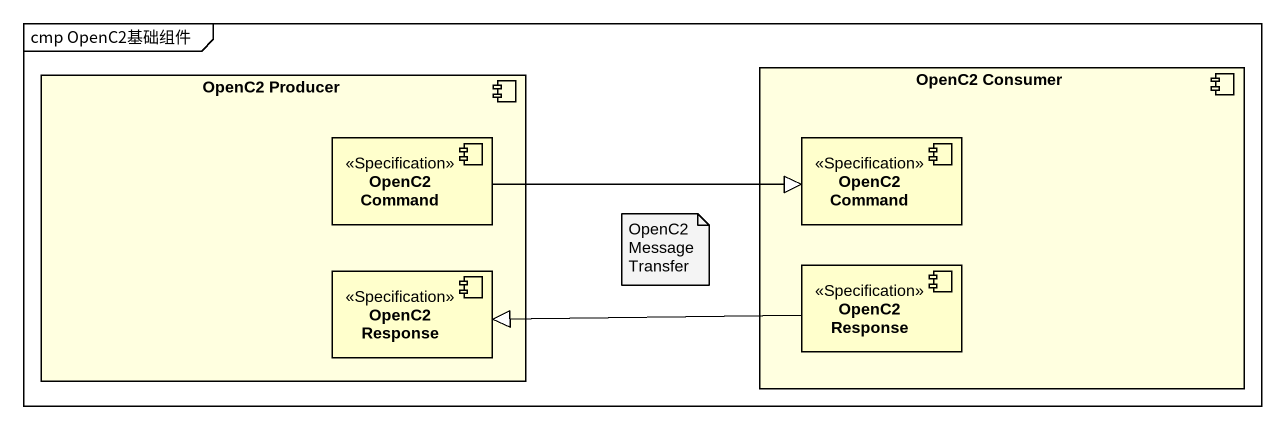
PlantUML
@startuml
mainframe cmp OpenC2基础组件
component "OpenC2 Producer" as OpenC2_Producer #FFFFE0 {
  component "OpenC2 Command" as OpenC2_Command <<Specification>>
  component "OpenC2 Response" as OpenC2_Response <<Specification>>
}
component "OpenC2 Consumer" as OpenC2_Consumer #FFFFE0 {
  component "OpenC2 Command" as OpenC2_Command_2 <<Specification>>
  component "OpenC2 Response" as OpenC2_Response_2 <<Specification>>
}
OpenC2_Command -right-|> OpenC2_Command_2
OpenC2_Response_2 -left-|> OpenC2_Response
note as N1
  OpenC2 Message Transfer
end note
@enduml
